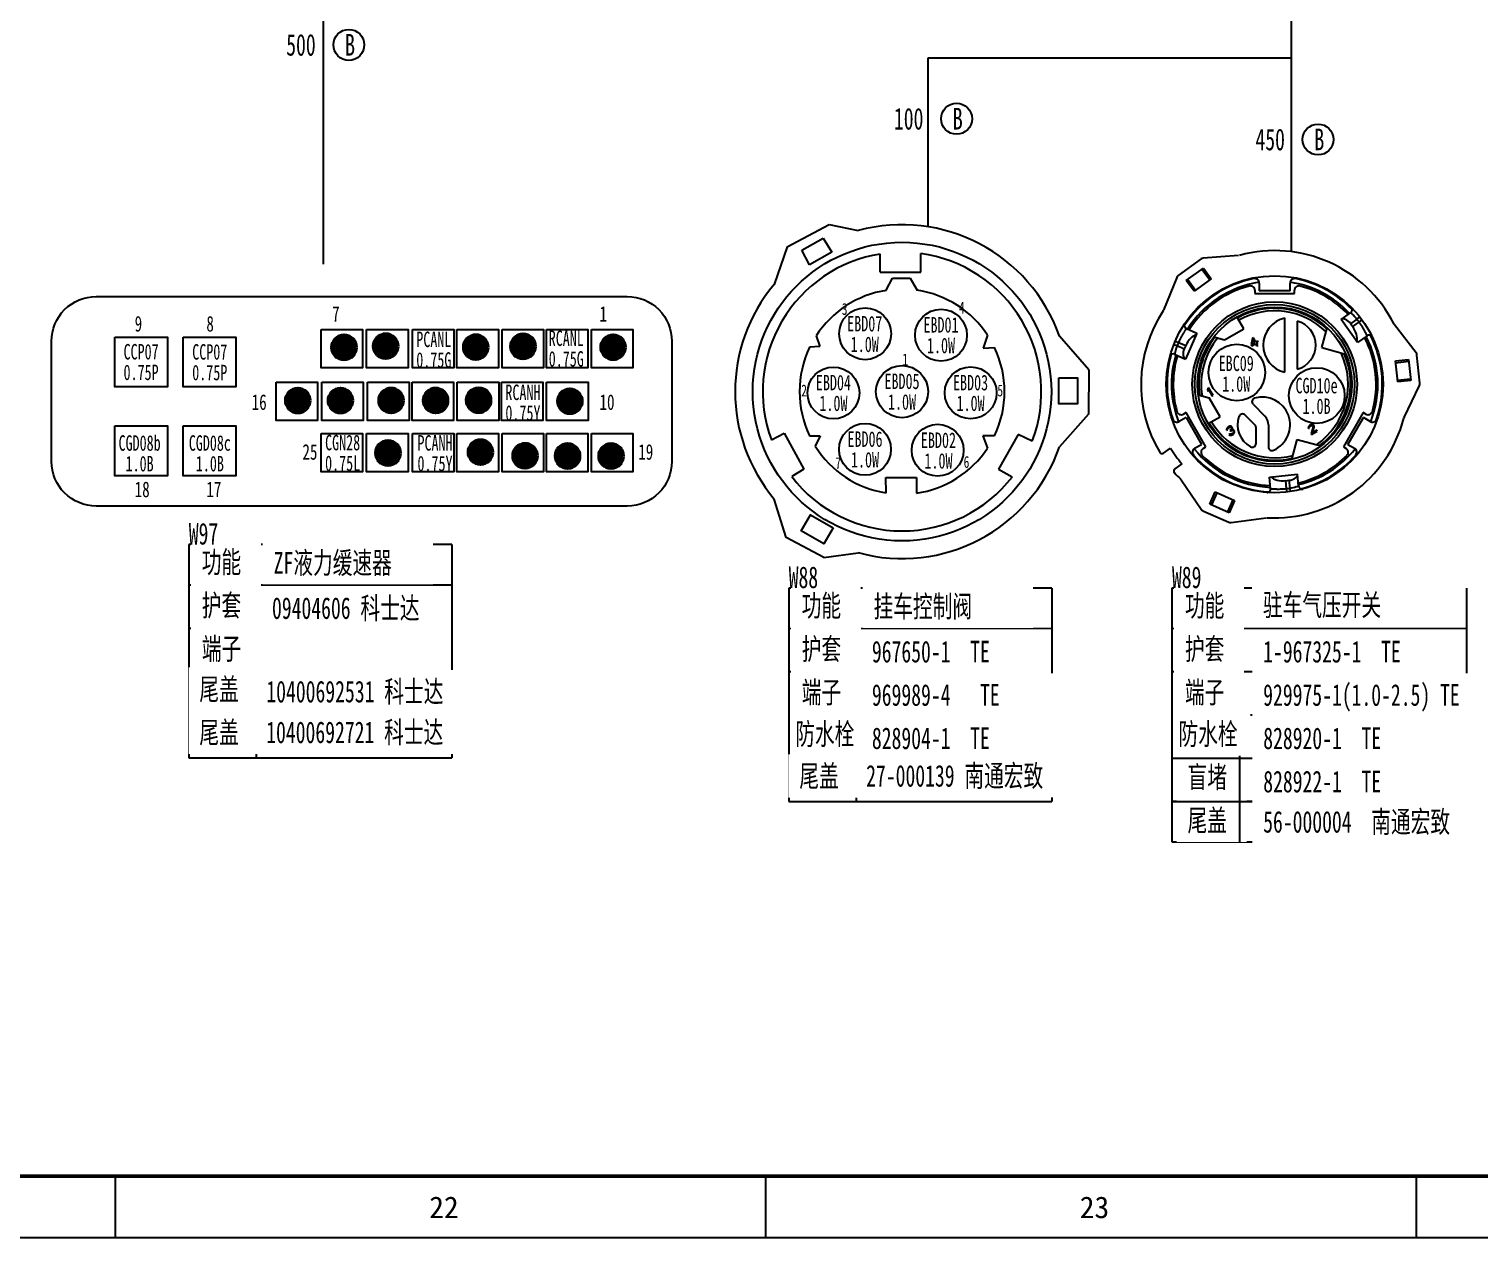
# Model space of a CAD drawing. Header units: millimetres. Extents: x 3853 to 7217, y 3585 to 4426.
# Drawn here: x 6046.6 to 6281, y 3584.9 to 3780.3 of the extents above; entities that cross this region are included whole.
import ezdxf

# ---------------------------------------------------------------- set-up
doc = ezdxf.new("R2010")
doc.units = ezdxf.units.MM
doc.layers.get('0').update_dxf_attribs({"lineweight": 25})
for name, color, linetype, lineweight in [('1轮廓实线层', 7, 'Continuous', 50), ('5剖面线层', 1, 'Continuous', 25), ('6文字层', 3, 'Continuous', 25), ('_0', 7, 'Continuous', 25), ('图框层', 7, 'Continuous', 25)]:
    doc.layers.add(name, color=color, linetype=linetype, lineweight=lineweight)
doc.layers.add('DTM_AXIS', color=7, linetype='Continuous')
doc.layers.add('原理框图层', color=7, linetype='Continuous')
doc.styles.add('PC_TEXTSTYLE', font='ISOCP.SHX', dxfattribs={"width": 0.707, "bigfont": 'GBCBIG.SHX'})
doc.styles.get("Standard").update_dxf_attribs({"font": ''})
doc.styles.add('标准', font='', dxfattribs={"width": 0.667})
doc.styles.get('Standard').set_extended_font_data('SimSun')
doc.styles.get('标准').set_extended_font_data('SimSun')

# ---------------------------------------------------------------- blocks, each defined once
blk = doc.blocks.new('ZwmFrameMain_A0X4^_^分区图框^_^landscape')
at = {"color": 3}
for p, q in [((2182.63, 0), (2182.63, -10)), ((2287.75, 0), (2287.75, -10)), ((2392.88, 0), (2392.88, -10))]:
    blk.add_line(p, q, dxfattribs=at)
at = {"lineweight": 50}
blk.add_line((3329, 0), (0, 0), dxfattribs=at)
at = {"layer": '图框层', "color": 1}
blk.add_line((3339, -10), (-25, -10), dxfattribs=at)
at = {"color": 3, "char_height": 3.5, "attachment_point": 1}
for s, insert in [('22', (2233.4, -3.29)), ('23', (2338.53, -3.29))]:
    blk.add_mtext_dynamic_manual_height_columns(s, width=5.7094, gutter_width=1, heights=[0], dxfattribs=dict(at, insert=insert))

msp = doc.modelspace()

# ---------------------------------------------------------------- hatches: boundary and pattern name
at = {"layer": '5剖面线层'}
h = msp.add_hatch(dxfattribs=at)
h.set_pattern_fill('ANSI31', color=0, scale=0.072)
h.set_pattern_definition([(45, (5865.43761, 3282.32364), (-0.16164461, 0.16164461), [])])
edge = h.paths.add_edge_path()
edge.add_ellipse((6097.54, 3728.83), major_axis=(1.95, 0), ratio=1, start_angle=0, end_angle=360)
h = msp.add_hatch(dxfattribs=at)
h.set_pattern_fill('ANSI31', color=0, scale=0.072)
h.set_pattern_definition([(45, (5872.18287, 3282.52667), (-0.16164461, 0.16164461), [])])
edge = h.paths.add_edge_path()
edge.add_ellipse((6104.28, 3729.03), major_axis=(1.95, 0), ratio=1, start_angle=0, end_angle=360)
h = msp.add_hatch(dxfattribs=at)
h.set_pattern_fill('ANSI31', color=0, scale=0.072)
h.set_pattern_definition([(45, (5886.7299, 3282.36425), (-0.16164461, 0.16164461), [])])
edge = h.paths.add_edge_path()
edge.add_ellipse((6118.83, 3728.87), major_axis=(1.95, 0), ratio=1, start_angle=0, end_angle=360)
h = msp.add_hatch(dxfattribs=at)
h.set_pattern_fill('ANSI31', color=0, scale=0.072)
h.set_pattern_definition([(45, (5894.3691, 3282.48606), (-0.16164461, 0.16164461), [])])
edge = h.paths.add_edge_path()
edge.add_ellipse((6126.47, 3728.99), major_axis=(1.95, 0), ratio=1, start_angle=0, end_angle=360)
h = msp.add_hatch(dxfattribs=at)
h.set_pattern_fill('ANSI31', color=0, scale=0.072)
h.set_pattern_definition([(45, (5908.93095, 3282.35844), (-0.16164461, 0.16164461), [])])
edge = h.paths.add_edge_path()
edge.add_ellipse((6141.03, 3728.86), major_axis=(1.95, 0), ratio=1, start_angle=0, end_angle=360)
h = msp.add_hatch(dxfattribs=at)
h.set_pattern_fill('ANSI31', color=0, scale=0.072)
h.set_pattern_definition([(45, (5857.96442, 3273.73767), (-0.16164461, 0.16164461), [])])
edge = h.paths.add_edge_path()
edge.add_ellipse((6090.07, 3720.24), major_axis=(1.95, 0), ratio=1, start_angle=0, end_angle=360)
h = msp.add_hatch(dxfattribs=at)
h.set_pattern_fill('ANSI31', color=0, scale=0.072)
h.set_pattern_definition([(45, (5864.87222, 3273.73767), (-0.16164461, 0.16164461), [])])
edge = h.paths.add_edge_path()
edge.add_ellipse((6096.97, 3720.24), major_axis=(1.95, 0), ratio=1, start_angle=0, end_angle=360)
h = msp.add_hatch(dxfattribs=at)
h.set_pattern_fill('ANSI31', color=0, scale=0.072)
h.set_pattern_definition([(45, (5873.05016, 3273.74411), (-0.16164461, 0.16164461), [])])
edge = h.paths.add_edge_path()
edge.add_ellipse((6105.15, 3720.25), major_axis=(1.95, 0), ratio=1, start_angle=0, end_angle=360)
h = msp.add_hatch(dxfattribs=at)
h.set_pattern_fill('ANSI31', color=0, scale=0.072)
h.set_pattern_definition([(45, (5880.23863, 3273.74411), (-0.16164461, 0.16164461), [])])
edge = h.paths.add_edge_path()
edge.add_ellipse((6112.34, 3720.25), major_axis=(1.95, 0), ratio=1, start_angle=0, end_angle=360)
h = msp.add_hatch(dxfattribs=at)
h.set_pattern_fill('ANSI31', color=0, scale=0.072)
h.set_pattern_definition([(45, (5887.18708, 3273.78472), (-0.16164461, 0.16164461), [])])
edge = h.paths.add_edge_path()
edge.add_ellipse((6119.29, 3720.29), major_axis=(1.95, 0), ratio=1, start_angle=0, end_angle=360)
h = msp.add_hatch(dxfattribs=at)
h.set_pattern_fill('ANSI31', color=0, scale=0.072)
h.set_pattern_definition([(45, (5901.9419, 3273.62853), (-0.16164461, 0.16164461), [])])
edge = h.paths.add_edge_path()
edge.add_ellipse((6134.04, 3720.13), major_axis=(1.95, 0), ratio=1, start_angle=0, end_angle=360)
h = msp.add_hatch(dxfattribs=at)
h.set_pattern_fill('ANSI31', color=0, scale=0.072)
h.set_pattern_definition([(45, (5872.55208, 3265.2514), (-0.16164461, 0.16164461), [])])
edge = h.paths.add_edge_path()
edge.add_ellipse((6104.65, 3711.76), major_axis=(1.95, 0), ratio=1, start_angle=0, end_angle=360)
h = msp.add_hatch(dxfattribs=at)
h.set_pattern_fill('ANSI31', color=0, scale=0.072)
h.set_pattern_definition([(45, (5887.48385, 3265.40225), (-0.16164461, 0.16164461), [])])
edge = h.paths.add_edge_path()
edge.add_ellipse((6119.59, 3711.91), major_axis=(1.95, 0), ratio=1, start_angle=0, end_angle=360)
h = msp.add_hatch(dxfattribs=at)
h.set_pattern_fill('ANSI31', color=0, scale=0.072)
h.set_pattern_definition([(45, (5894.69767, 3264.80475), (-0.16164461, 0.16164461), [])])
edge = h.paths.add_edge_path()
edge.add_ellipse((6126.8, 3711.31), major_axis=(1.95, 0), ratio=1, start_angle=0, end_angle=360)
h = msp.add_hatch(dxfattribs=at)
h.set_pattern_fill('ANSI31', color=0, scale=0.072)
h.set_pattern_definition([(45, (5901.56484, 3264.76414), (-0.16164461, 0.16164461), [])])
edge = h.paths.add_edge_path()
edge.add_ellipse((6133.67, 3711.27), major_axis=(1.95, 0), ratio=1, start_angle=0, end_angle=360)
h = msp.add_hatch(dxfattribs=at)
h.set_pattern_fill('ANSI31', color=0, scale=0.072)
h.set_pattern_definition([(45, (5908.59455, 3264.76414), (-0.16164461, 0.16164461), [])])
edge = h.paths.add_edge_path()
edge.add_ellipse((6140.7, 3711.27), major_axis=(1.95, 0), ratio=1, start_angle=0, end_angle=360)

# ---------------------------------------------------------------- linework, layer by layer
at = {"color": 0, "linetype": 'ByBlock', "lineweight": -3}
for p, q in [((6242.1, 3743.67), (6236.41, 3743.25)), ((6232.11, 3740.13), (6229.96, 3734.84)), ((6236.19, 3741.46), (6237.45, 3739.73)), ((6233.88, 3739.79), (6235.14, 3738.06)), ((6244.73, 3738.05), (6244.73, 3737.55)), ((6244.73, 3737.55), (6251.14, 3737.55)), ((6245.44, 3739.23), (6245.44, 3737.97)), ((6250.43, 3737.97), (6245.44, 3737.97)), ((6250.43, 3737.97), (6250.43, 3739.23)), ((6251.14, 3737.55), (6251.14, 3738.05)), ((6259.85, 3735.49), (6259.99, 3735.59)), ((6242.93, 3731.83), (6241.83, 3733.74)), ((6258.67, 3733.31), (6260.22, 3734.44)), ((6261.35, 3729.62), (6258.67, 3733.31)), ((6261.23, 3733.4), (6260.2, 3732.66)), ((6261.57, 3732.95), (6260.54, 3732.2)), ((6261.65, 3733.74), (6261.23, 3733.4)), ((6262.02, 3733.29), (6261.57, 3732.95)), ((6233.5, 3732.81), (6233.66, 3732.74)), ((6235.38, 3731.11), (6233.53, 3726.94)), ((6233.67, 3731.87), (6235.38, 3731.11)), ((6238.09, 3730.52), (6239.85, 3730.05)), ((6239.85, 3730.05), (6242.93, 3731.83)), ((6255.57, 3728.79), (6256.43, 3732)), ((6260.54, 3732.2), (6260.2, 3732.66)), ((6262.87, 3730.72), (6261.35, 3729.62)), ((6270.8, 3727.94), (6267.3, 3732.45)), ((6231.66, 3729.31), (6232.17, 3729.11)), ((6231.89, 3729.85), (6232.39, 3729.64)), ((6232.17, 3729.11), (6233.33, 3728.59)), ((6232.39, 3729.64), (6233.56, 3729.11)), ((6233.56, 3729.11), (6233.33, 3728.59)), ((6244.34, 3730.3), (6244.14, 3729.23)), ((6244.14, 3729.23), (6244.23, 3729.07)), ((6244.23, 3729.07), (6244.85, 3729.43)), ((6244.32, 3729.34), (6244.47, 3730.09)), ((6244.75, 3729.59), (6244.32, 3729.34)), ((6244.5, 3730.39), (6244.34, 3730.3)), ((6244.47, 3730.09), (6244.75, 3729.59)), ((6244.91, 3729.68), (6244.5, 3730.39)), ((6244.85, 3729.43), (6245.06, 3729.06)), ((6245.17, 3729.83), (6244.91, 3729.68)), ((6245, 3729.52), (6245.26, 3729.67)), ((6245.21, 3729.15), (6245, 3729.52)), ((6245.06, 3729.06), (6245.21, 3729.15)), ((6245.26, 3729.67), (6245.17, 3729.83)), ((6255.57, 3728.79), (6259.41, 3727.76)), ((6263.76, 3730.4), (6263.62, 3730.3)), ((6231.05, 3726.88), (6230.89, 3726.95)), ((6231.77, 3727.73), (6233.53, 3726.94)), ((6267.49, 3726.36), (6269.61, 3726.58)), ((6267.79, 3723.52), (6269.91, 3723.75)), ((6235.58, 3721.16), (6237.35, 3720.69)), ((6237.12, 3722.21), (6237.07, 3721.93)), ((6237.07, 3721.93), (6237.19, 3721.72)), ((6237.27, 3722.3), (6237.12, 3722.21)), ((6237.19, 3721.72), (6237.24, 3722)), ((6237.24, 3722), (6237.83, 3720.97)), ((6237.99, 3721.06), (6237.27, 3722.3)), ((6268.87, 3717.52), (6271.35, 3722.66)), ((6239.12, 3717.61), (6237.35, 3720.69)), ((6237.83, 3720.97), (6237.99, 3721.06)), ((6233.61, 3717.48), (6232.52, 3716.85)), ((6233.62, 3718.31), (6233.19, 3718.06)), ((6233.61, 3717.48), (6236.1, 3713.16)), ((6236.83, 3712.75), (6233.62, 3718.31)), ((6237.21, 3716.51), (6239.12, 3717.61)), ((6262.25, 3718.31), (6259.05, 3712.75)), ((6259.77, 3713.16), (6262.27, 3717.48)), ((6262.68, 3718.06), (6262.25, 3718.31)), ((6263.35, 3716.85), (6262.27, 3717.48)), ((6240.19, 3715.73), (6240.14, 3715.57)), ((6240.14, 3715.57), (6240.18, 3715.45)), ((6240.18, 3715.45), (6240.31, 3715.52)), ((6240.26, 3715.85), (6240.19, 3715.73)), ((6240.42, 3715.98), (6240.26, 3715.85)), ((6240.31, 3715.63), (6240.36, 3715.73)), ((6240.31, 3715.52), (6240.31, 3715.63)), ((6240.36, 3715.73), (6240.47, 3715.83)), ((6240.47, 3716.01), (6240.42, 3715.98)), ((6240.67, 3716.08), (6240.47, 3716.01)), ((6240.47, 3715.83), (6240.58, 3715.89)), ((6240.66, 3714.85), (6240.53, 3714.78)), ((6240.53, 3714.78), (6240.6, 3714.71)), ((6240.58, 3715.89), (6240.72, 3715.94)), ((6240.6, 3714.71), (6240.7, 3714.67)), ((6240.72, 3714.81), (6240.66, 3714.85)), ((6240.8, 3716.09), (6240.67, 3716.08)), ((6240.7, 3714.67), (6240.81, 3714.66)), ((6240.72, 3715.94), (6240.83, 3715.93)), ((6240.82, 3715.47), (6240.72, 3715.41)), ((6240.72, 3715.41), (6240.78, 3715.3)), ((6240.8, 3714.79), (6240.72, 3714.81)), ((6240.78, 3715.3), (6240.88, 3715.36)), ((6240.97, 3716.04), (6240.8, 3716.09)), ((6240.86, 3714.8), (6240.8, 3714.79)), ((6240.81, 3714.66), (6240.94, 3714.66)), ((6240.94, 3715.61), (6240.82, 3715.47)), ((6240.83, 3715.93), (6240.92, 3715.88)), ((6241.01, 3714.84), (6240.86, 3714.8)), ((6240.88, 3715.36), (6241.05, 3715.43)), ((6240.92, 3715.88), (6240.95, 3715.83)), ((6240.96, 3715.69), (6240.94, 3715.61)), ((6240.94, 3714.66), (6241.06, 3714.7)), ((6240.95, 3715.83), (6240.96, 3715.69)), ((6241.05, 3715.95), (6240.97, 3716.04)), ((6241.16, 3714.93), (6241.01, 3714.84)), ((6241.08, 3715.9), (6241.05, 3715.95)), ((6241.05, 3715.54), (6241.11, 3715.67)), ((6241.21, 3715.56), (6241.05, 3715.54)), ((6241.05, 3715.43), (6241.16, 3715.42)), ((6241.06, 3714.7), (6241.26, 3714.82)), ((6241.12, 3715.78), (6241.08, 3715.9)), ((6241.11, 3715.67), (6241.12, 3715.78)), ((6241.16, 3715.42), (6241.27, 3715.34)), ((6241.28, 3715.03), (6241.16, 3714.93)), ((6241.31, 3715.51), (6241.21, 3715.56)), ((6241.26, 3714.82), (6241.35, 3714.9)), ((6241.27, 3715.34), (6241.33, 3715.24)), ((6241.31, 3715.09), (6241.28, 3715.03)), ((6241.4, 3715.42), (6241.31, 3715.51)), ((6241.33, 3715.17), (6241.31, 3715.09)), ((6241.33, 3715.24), (6241.33, 3715.17)), ((6241.35, 3714.9), (6241.42, 3715.01)), ((6241.46, 3715.31), (6241.4, 3715.42)), ((6241.42, 3715.01), (6241.47, 3715.11)), ((6241.48, 3715.22), (6241.46, 3715.31)), ((6241.47, 3715.11), (6241.48, 3715.22)), ((6253.39, 3716.01), (6253.34, 3715.85)), ((6253.34, 3715.85), (6253.38, 3715.73)), ((6253.38, 3715.73), (6253.51, 3715.8)), ((6253.46, 3716.12), (6253.39, 3716.01)), ((6253.62, 3716.25), (6253.46, 3716.12)), ((6253.51, 3715.91), (6253.56, 3716.01)), ((6253.51, 3715.8), (6253.51, 3715.91)), ((6253.56, 3716.01), (6253.67, 3716.11)), ((6253.73, 3716.31), (6253.62, 3716.25)), ((6253.67, 3716.11), (6253.78, 3716.17)), ((6253.9, 3716.37), (6253.73, 3716.31)), ((6253.78, 3716.17), (6253.92, 3716.21)), ((6254.16, 3715.97), (6253.82, 3714.9)), ((6253.82, 3714.9), (6253.9, 3714.77)), ((6254.03, 3716.38), (6253.9, 3716.37)), ((6253.9, 3714.77), (6254.82, 3715.3)), ((6253.92, 3716.21), (6254.03, 3716.21)), ((6254.19, 3716.34), (6254.03, 3716.38)), ((6254.03, 3716.21), (6254.12, 3716.16)), ((6254.03, 3715.02), (6254.34, 3715.96)), ((6254.75, 3715.43), (6254.03, 3715.02)), ((6254.12, 3716.16), (6254.15, 3716.1)), ((6254.15, 3716.1), (6254.16, 3715.97)), ((6254.28, 3716.25), (6254.19, 3716.34)), ((6254.31, 3716.19), (6254.28, 3716.25)), ((6254.34, 3716.07), (6254.31, 3716.19)), ((6254.34, 3715.96), (6254.34, 3716.07)), ((6254.82, 3715.3), (6254.75, 3715.43)), ((6229.97, 3711.75), (6231.1, 3712.57)), ((6235.01, 3712.53), (6236.1, 3713.16)), ((6236.4, 3712.5), (6236.83, 3712.75)), ((6250.73, 3710.72), (6251.59, 3713.92)), ((6251.59, 3713.92), (6255.42, 3712.9)), ((6259.05, 3712.75), (6259.48, 3712.5)), ((6259.77, 3713.16), (6260.86, 3712.53)), ((6232.94, 3710.04), (6231.81, 3709.22)), ((6232.84, 3707.42), (6236.05, 3702.7)), ((6247.08, 3707.88), (6251.61, 3708.35)), ((6247.27, 3706.01), (6247.08, 3707.88)), ((6249.72, 3707.29), (6250.28, 3707.35)), ((6249.85, 3706.02), (6249.72, 3707.29)), ((6250.42, 3706.09), (6250.28, 3707.35)), ((6251.81, 3706.44), (6251.61, 3708.35)), ((6238.58, 3705.35), (6237.71, 3703.4)), ((6246.55, 3705.39), (6246.53, 3705.56)), ((6249.91, 3705.48), (6249.85, 3706.02)), ((6250.5, 3705.53), (6250.42, 3706.09)), ((6252.91, 3706.23), (6252.93, 3706.07)), ((6241.18, 3704.19), (6240.31, 3702.24)), ((6240.9, 3700.54), (6246.56, 3701.31))]:
    msp.add_line(p, q, dxfattribs=at)
for radius in [13.31, 12.9, 12.47]:
    msp.add_circle((6247.94, 3722.87), radius, dxfattribs=at)
for centre, radius, start, end in [((6247.94, 3722.87), 21.59, 26.7009, 105.2991), ((6247.94, 3722.87), 17.39, 101.0875, 147.1828), ((6244.73, 3739.23), 0.713, 0, 101.0875), ((6251.14, 3739.23), 0.713, 78.9125, 180), ((6247.94, 3722.87), 17.39, 43.8974, 78.9125), ((6247.94, 3722.87), 16.67, 98.6388, 147.6375), ((6247.94, 3722.87), 16.39, 104.4775, 147.4912), ((6244.02, 3738.05), 0.713, 0, 104.4775), ((6247.94, 3722.87), 16.67, 43.379, 81.3612), ((6251.86, 3738.05), 0.713, 75.5225, 180), ((6247.94, 3722.87), 16.39, 43.5085, 75.5225), ((6259.89, 3734.9), 0.57, 305.9997, 28.3784), ((6247.94, 3722.87), 21.59, 146.7009, 210.5903), ((6229.3, 3735.11), 0.713, 326.7009, 337.7878), ((6247.94, 3722.87), 12.28, 46.5848, 119.335), ((6247.94, 3722.87), 11.87, 45.5046, 119.3119), ((6247.94, 3722.87), 16.96, 36.4815, 38.4079), ((6233.9, 3732.39), 0.57, 153.8118, 246.0003), ((6247.94, 3722.87), 16.67, 338.6388, 27.6375), ((6263.2, 3730.26), 0.57, 25.8358, 126.0003), ((6247.94, 3722.87), 17.39, 341.0875, 27.1828), ((6267.86, 3732.89), 0.713, 206.7009, 217.7878), ((6247.94, 3722.87), 16.96, 156.4815, 158.4079), ((6247.94, 3722.87), 12.28, 141.7581, 188.2419), ((6247.94, 3722.87), 11.87, 140.9023, 189.0977), ((6247.94, 3722.87), 16.39, 344.4775, 27.4912), ((6247.94, 3722.87), 17.39, 163.9342, 198.9125), ((6231.54, 3727.2), 0.57, 65.9997, 146.5798), ((6247.94, 3722.87), 16.67, 163.379, 201.3612), ((6247.94, 3722.87), 16.39, 163.5085, 195.5225), ((6247.94, 3722.87), 11.87, 304.574, 25.426), ((6247.94, 3722.87), 12.28, 306.1901, 23.8099), ((6232.16, 3717.46), 0.713, 198.9125, 300), ((6232.83, 3718.67), 0.713, 195.5225, 300), ((6247.94, 3722.87), 12.28, 210.665, 283.4152), ((6247.94, 3722.87), 11.87, 210.6881, 284.4954), ((6247.94, 3722.87), 21.59, 266.7009, 345.2991), ((6263.04, 3718.67), 0.713, 240, 344.4775), ((6263.71, 3717.46), 0.713, 240, 341.0875), ((6269.51, 3717.21), 0.713, 154.2122, 165.2991), ((6229.72, 3712.1), 0.428, 210.5903, 306), ((6235.37, 3711.91), 0.713, 120, 221.0875), ((6247.94, 3722.87), 16.67, 218.6388, 267.6375), ((6236.75, 3711.89), 0.713, 120, 224.4775), ((6247.94, 3722.87), 16.67, 283.379, 321.3612), ((6259.12, 3711.89), 0.713, 315.5225, 60), ((6260.5, 3711.91), 0.713, 318.9125, 60), ((6247.94, 3722.87), 17.39, 221.0875, 267.1907), ((6247.94, 3722.87), 16.39, 224.4775, 267.4912), ((6247.94, 3722.87), 16.39, 283.5085, 315.5225), ((6247.94, 3722.87), 17.39, 283.8577, 318.9125), ((6232.06, 3708.87), 0.428, 126, 221.4097), ((6247.94, 3722.87), 21.59, 221.4097, 225.2991), ((6232.25, 3707.02), 0.713, 34.2122, 45.2991), ((6246.71, 3705.95), 0.57, 265.8358, 6.0003), ((6247.94, 3722.87), 16.96, 276.4815, 278.4079), ((6248.99, 3714.71), 8.73, 279.3748, 286.295), ((6252.38, 3706.5), 0.57, 185.9997, 284.2369)]:
    msp.add_arc(centre, radius, start, end, dxfattribs=at)
for centre, major_axis, start_param, end_param in [((6259.53, 3732.18), (-0.84, 1.15), 4.712389, 6.283185), ((6234.91, 3728.51), (1.04, 2.34), 0.436367, 1.570796), ((6259.34, 3731.33), (-1.51, 2.08), 3.57796, 4.712389), ((6234.08, 3728.26), (0.58, 1.3), 1.570796, 3.141593), ((6249.56, 3708.77), (2.55, 0.27), 3.57796, 4.712389), ((6250.2, 3708.17), (1.42, 0.15), 4.712389, 6.283185)]:
    msp.add_ellipse(centre, major_axis=major_axis, ratio=0.57735, start_param=start_param, end_param=end_param, dxfattribs=at)
for points, knots in [([(6261.23, 3733.4), (6261.17, 3733.48), (6261.05, 3733.62), (6260.87, 3733.81), (6260.73, 3733.96), (6260.62, 3734.07), (6260.54, 3734.15), (6260.47, 3734.21), (6260.41, 3734.27), (6260.36, 3734.32), (6260.32, 3734.36), (6260.29, 3734.38), (6260.27, 3734.4), (6260.26, 3734.41), (6260.25, 3734.42), (6260.24, 3734.43), (6260.23, 3734.43), (6260.23, 3734.44), (6260.23, 3734.44), (6260.22, 3734.44), (6260.22, 3734.44)], [0, 0, 0, 0, 0.193846, 0.380304, 0.55244, 0.631119, 0.703875, 0.770014, 0.828874, 0.879854, 0.9224, 0.940359, 0.956033, 0.969379, 0.980358, 0.988931, 0.995071, 0.997225, 0.998765, 1, 1, 1, 1]), ([(6262.87, 3730.72), (6262.87, 3730.72), (6262.86, 3730.72), (6262.86, 3730.72), (6262.86, 3730.73), (6262.86, 3730.74), (6262.85, 3730.75), (6262.84, 3730.77), (6262.83, 3730.79), (6262.82, 3730.83), (6262.8, 3730.86), (6262.77, 3730.92), (6262.73, 3731.01), (6262.68, 3731.13), (6262.61, 3731.26), (6262.53, 3731.41), (6262.45, 3731.58), (6262.31, 3731.82), (6262.12, 3732.15), (6261.86, 3732.55), (6261.67, 3732.82), (6261.57, 3732.95)], [0, 0, 0, 0, 0.000309, 0.001234, 0.002772, 0.004922, 0.011051, 0.019609, 0.030568, 0.043889, 0.059533, 0.077458, 0.11992, 0.170802, 0.229559, 0.295601, 0.368282, 0.446924, 0.619126, 0.805827, 1, 1, 1, 1]), ([(6233.67, 3731.87), (6233.67, 3731.87), (6233.67, 3731.87), (6233.67, 3731.87), (6233.67, 3731.87), (6233.66, 3731.86), (6233.65, 3731.85), (6233.64, 3731.83), (6233.63, 3731.81), (6233.6, 3731.78), (6233.58, 3731.75), (6233.54, 3731.69), (6233.49, 3731.61), (6233.41, 3731.51), (6233.33, 3731.38), (6233.24, 3731.24), (6233.14, 3731.08), (6232.99, 3730.84), (6232.81, 3730.51), (6232.59, 3730.09), (6232.45, 3729.79), (6232.39, 3729.64)], [0, 0, 0, 0, 0.000309, 0.001234, 0.002772, 0.004922, 0.011051, 0.019609, 0.030568, 0.043889, 0.059533, 0.077458, 0.11992, 0.170802, 0.229558, 0.2956, 0.368282, 0.446924, 0.619125, 0.805825, 1, 1, 1, 1]), ([(6232.17, 3729.11), (6232.14, 3729.02), (6232.07, 3728.85), (6231.99, 3728.6), (6231.93, 3728.4), (6231.89, 3728.25), (6231.87, 3728.14), (6231.84, 3728.05), (6231.83, 3727.97), (6231.81, 3727.9), (6231.8, 3727.85), (6231.79, 3727.81), (6231.79, 3727.79), (6231.78, 3727.77), (6231.78, 3727.75), (6231.78, 3727.74), (6231.78, 3727.73), (6231.77, 3727.73), (6231.77, 3727.73), (6231.77, 3727.73), (6231.77, 3727.73)], [0, 0, 0, 0, 0.193845, 0.380304, 0.55244, 0.631119, 0.703875, 0.770013, 0.828874, 0.879854, 0.9224, 0.940359, 0.956033, 0.969379, 0.980358, 0.988931, 0.995071, 0.997225, 0.998765, 1, 1, 1, 1]), ([(6247.27, 3706.01), (6247.27, 3706.01), (6247.27, 3706.01), (6247.28, 3706.01), (6247.28, 3706.01), (6247.29, 3706.01), (6247.3, 3706.01), (6247.32, 3706.01), (6247.35, 3706.01), (6247.39, 3706), (6247.43, 3706), (6247.49, 3705.99), (6247.59, 3705.98), (6247.72, 3705.97), (6247.87, 3705.96), (6248.04, 3705.95), (6248.23, 3705.95), (6248.51, 3705.94), (6248.88, 3705.95), (6249.36, 3705.97), (6249.69, 3706), (6249.85, 3706.02)], [0, 0, 0, 0, 0.000309, 0.001234, 0.002772, 0.004922, 0.011051, 0.019609, 0.030568, 0.043889, 0.059533, 0.077458, 0.11992, 0.170802, 0.229559, 0.295601, 0.368282, 0.446924, 0.619126, 0.805827, 1, 1, 1, 1]), ([(6251.44, 3706.33), (6251.47, 3706.33), (6251.52, 3706.35), (6251.6, 3706.37), (6251.66, 3706.39), (6251.71, 3706.41), (6251.75, 3706.42), (6251.77, 3706.43), (6251.79, 3706.43), (6251.8, 3706.44), (6251.81, 3706.44), (6251.81, 3706.44), (6251.81, 3706.44), (6251.81, 3706.44), (6251.81, 3706.44)], [0, 0, 0, 0, 0.224256, 0.423569, 0.595736, 0.739115, 0.852274, 0.897152, 0.934046, 0.962833, 0.98345, 0.990682, 0.995854, 1, 1, 1, 1])]:
    msp.add_open_spline(points, degree=3, knots=knots, dxfattribs=at)
at = {"layer": '1轮廓实线层', "color": 0}
for centre in [(6097.54, 3728.83), (6104.28, 3729.03), (6118.83, 3728.87), (6126.47, 3728.99), (6141.03, 3728.86), (6090.07, 3720.24), (6096.97, 3720.24), (6105.15, 3720.25), (6112.34, 3720.25), (6119.29, 3720.29), (6134.04, 3720.13), (6104.65, 3711.76), (6119.59, 3711.91), (6126.8, 3711.31), (6133.67, 3711.27), (6140.7, 3711.27)]:
    msp.add_circle(centre, 1.95, dxfattribs=at)
at = {"layer": '5剖面线层', "color": 0}
msp.add_lwpolyline([(6057.48, 3737.05), (6143.32, 3737.05, -0.414214), (6150.52, 3729.85), (6150.52, 3710.4, -0.414214), (6143.32, 3703.2), (6057.48, 3703.2, -0.414214), (6050.28, 3710.4), (6050.28, 3729.85, -0.414214)], format="xyb", close=True, dxfattribs=at)
for points in [[(6060.48, 3730.5), (6069.01, 3730.5), (6069.01, 3722.43), (6060.48, 3722.43)], [(6071.55, 3730.5), (6080.08, 3730.5), (6080.08, 3722.43), (6071.55, 3722.43)], [(6093.83, 3731.74), (6100.52, 3731.74), (6100.52, 3725.55), (6093.83, 3725.55)], [(6101.19, 3731.74), (6107.89, 3731.74), (6107.89, 3725.55), (6101.19, 3725.55)], [(6108.6, 3731.74), (6115.3, 3731.74), (6115.3, 3725.55), (6108.6, 3725.55)], [(6115.79, 3731.74), (6122.49, 3731.74), (6122.49, 3725.55), (6115.79, 3725.55)], [(6123.08, 3731.74), (6129.78, 3731.74), (6129.78, 3725.55), (6123.08, 3725.55)], [(6130.24, 3731.74), (6136.94, 3731.74), (6136.94, 3725.55), (6130.24, 3725.55)], [(6137.54, 3731.74), (6144.23, 3731.74), (6144.23, 3725.55), (6137.54, 3725.55)], [(6086.58, 3723.23), (6093.28, 3723.23), (6093.28, 3717.04), (6086.58, 3717.04)], [(6093.95, 3723.23), (6100.64, 3723.23), (6100.64, 3717.04), (6093.95, 3717.04)], [(6101.36, 3723.23), (6108.05, 3723.23), (6108.05, 3717.04), (6101.36, 3717.04)], [(6108.54, 3723.23), (6115.24, 3723.23), (6115.24, 3717.04), (6108.54, 3717.04)], [(6115.84, 3723.23), (6122.54, 3723.23), (6122.54, 3717.04), (6115.84, 3717.04)], [(6123, 3723.23), (6129.69, 3723.23), (6129.69, 3717.04), (6123, 3717.04)], [(6130.29, 3723.23), (6136.99, 3723.23), (6136.99, 3717.04), (6130.29, 3717.04)], [(6060.48, 3716.13), (6069.01, 3716.13), (6069.01, 3708.06), (6060.48, 3708.06)], [(6071.55, 3716.13), (6080.08, 3716.13), (6080.08, 3708.06), (6071.55, 3708.06)], [(6093.83, 3714.89), (6100.52, 3714.89), (6100.52, 3708.7), (6093.83, 3708.7)], [(6101.19, 3714.89), (6107.89, 3714.89), (6107.89, 3708.7), (6101.19, 3708.7)], [(6108.6, 3714.89), (6115.3, 3714.89), (6115.3, 3708.7), (6108.6, 3708.7)], [(6115.79, 3714.89), (6122.49, 3714.89), (6122.49, 3708.7), (6115.79, 3708.7)], [(6123.08, 3714.89), (6129.78, 3714.89), (6129.78, 3708.7), (6123.08, 3708.7)], [(6130.24, 3714.89), (6136.94, 3714.89), (6136.94, 3708.7), (6130.24, 3708.7)], [(6137.54, 3714.89), (6144.23, 3714.89), (6144.23, 3708.7), (6137.54, 3708.7)]]:
    msp.add_lwpolyline(points, close=True, dxfattribs=at)
at = {"layer": '_0', "lineweight": -3}
for p, q in [((6094.22, 3742.25), (6094.22, 3809.56)), ((6250.67, 3744.4), (6250.67, 3809.56)), ((6250.67, 3775.55), (6191.91, 3775.55)), ((6191.91, 3775.55), (6191.91, 3748.33))]:
    msp.add_line(p, q, dxfattribs=at)
at = {"layer": '_0', "color": 0, "linetype": 'ByBlock', "lineweight": -3}
for p, q in [((6169.15, 3745.07), (6175.93, 3748.69)), ((6175.93, 3748.69), (6180.64, 3747.71)), ((6169.15, 3745.07), (6167.04, 3739.01)), ((6171.52, 3744.52), (6174.98, 3746.47)), ((6174.98, 3746.47), (6176.38, 3744.2)), ((6172.78, 3742.16), (6171.52, 3744.52)), ((6176.38, 3744.2), (6172.78, 3742.16)), ((6184.21, 3741), (6184.21, 3743.91)), ((6190.74, 3741), (6190.74, 3743.98)), ((6184.21, 3741), (6190.74, 3741)), ((6185.15, 3738.05), (6186.16, 3740.03)), ((6186.16, 3740.03), (6189.01, 3740.02)), ((6189.01, 3740.02), (6190.18, 3738.06)), ((6173.83, 3730.71), (6174.44, 3728.97)), ((6201.55, 3730.79), (6200.81, 3728.71)), ((6217.89, 3725.18), (6213.16, 3730.64)), ((6174.44, 3728.97), (6172.78, 3728.85)), ((6200.81, 3728.71), (6202.68, 3728.79)), ((6217.89, 3725.18), (6217.86, 3718.06)), ((6217.86, 3718.06), (6213.17, 3712.74)), ((6166.61, 3713.89), (6168.69, 3714.95)), ((6168.69, 3714.95), (6171.83, 3709.18)), ((6172.77, 3714.54), (6174.49, 3714.52)), ((6174.49, 3714.52), (6173.69, 3712.87)), ((6202.67, 3714.56), (6200.76, 3714.56)), ((6200.76, 3714.56), (6201.54, 3712.55)), ((6206.47, 3714.78), (6203.33, 3709.18)), ((6208.75, 3713.68), (6206.47, 3714.78)), ((6171.83, 3709.18), (6169.89, 3707.95)), ((6185.14, 3705.32), (6185.12, 3707.79)), ((6185.12, 3707.79), (6190.04, 3707.79)), ((6190.04, 3707.79), (6190.04, 3705.28)), ((6203.33, 3709.18), (6205.54, 3707.94)), ((6169.01, 3698.1), (6167.08, 3704.32)), ((6175.06, 3694.86), (6169.01, 3698.1)), ((6114.97, 3696.98), (6072.45, 3696.98)), ((6083.36, 3696.98), (6083.37, 3662.49)), ((6175.06, 3694.86), (6180.61, 3695.66)), ((6211.92, 3689.94), (6169.4, 3689.94)), ((6180.31, 3689.94), (6180.32, 3655.46)), ((6278.94, 3689.94), (6231.34, 3689.94)), ((6072.44, 3683.48), (6114.97, 3683.48)), ((6072.45, 3676.48), (6114.97, 3676.48)), ((6072.45, 3676.48), (6114.97, 3676.48)), ((6169.39, 3676.44), (6211.92, 3676.44)), ((6231.32, 3676.44), (6278.94, 3676.44)), ((6072.45, 3669.48), (6114.97, 3669.49)), ((6169.4, 3669.44), (6211.92, 3669.44)), ((6169.4, 3669.44), (6211.92, 3669.44)), ((6231.33, 3669.44), (6278.94, 3669.44)), ((6231.34, 3669.44), (6278.94, 3669.44)), ((6072.45, 3662.49), (6114.97, 3662.51)), ((6169.4, 3662.44), (6211.92, 3662.45)), ((6169.4, 3655.45), (6211.92, 3655.47)), ((6278.93, 3655.45), (6231.32, 3655.45))]:
    msp.add_line(p, q, dxfattribs=at)
at = {"layer": '_0', "color": 0}
for p, q in [((6072.45, 3690.48), (6114.97, 3690.47)), ((6169.4, 3683.44), (6211.92, 3683.43)), ((6231.34, 3683.44), (6278.94, 3683.43)), ((6231.32, 3648.95), (6278.93, 3648.94))]:
    msp.add_line(p, q, dxfattribs=at)
at = {"layer": '_0', "color": 0, "lineweight": -3}
msp.add_line((6072.45, 3669.48), (6072.45, 3662.49), dxfattribs=at)
at = {"layer": '_0', "color": 0, "linetype": 'ByBlock', "lineweight": -3}
for points in [[(6213.07, 3723.9), (6216.09, 3723.9), (6216.09, 3719.69), (6213.07, 3719.69)], [(6176.57, 3699.7), (6175.07, 3697.08), (6171.41, 3699.17), (6172.91, 3701.79)]]:
    msp.add_lwpolyline(points, close=True, dxfattribs=at)
for centre, radius in [((6098.32, 3777.71), 2.5), ((6187.72, 3721.68), 24.13), ((6181.76, 3731.03), 4.19), ((6194.02, 3730.8), 4.19), ((6187.72, 3721.68), 4.21), ((6176.63, 3721.47), 4.19), ((6198.8, 3721.48), 4.19), ((6181.74, 3712.35), 4.19), ((6193.47, 3712.21), 4.19)]:
    msp.add_circle(centre, radius, dxfattribs=at)
at = {"layer": '_0', "color": 3, "linetype": 'ByBlock', "lineweight": -3}
for centre in [(6196.53, 3765.77), (6254.95, 3762.42)]:
    msp.add_circle(centre, 2.5, dxfattribs=at)
at = {"layer": '_0', "color": 0, "linetype": 'ByBlock', "lineweight": -3}
for radius, start, end in [(26.97, 19.3876, 105.2191), (22.51, 98.9676, 200.2678), (22.51, 339.1669, 82.278), (26.97, 140.0319, 220.0743), (16.56, 98.9188, 146.9669), (16.56, 33.3502, 81.4347), (16.56, 154.3716, 205.5414), (16.56, 334.5343, 25.4115), (16.56, 212.1368, 261.0607), (26.97, 254.7303, 340.6466), (16.56, 278.0606, 326.5299), (22.51, 217.5981, 322.364)]:
    msp.add_arc((6187.72, 3721.68), radius, start, end, dxfattribs=at)
at = {"layer": 'DTM_AXIS', "color": 0, "linetype": 'ByBlock', "lineweight": -3}
for p, q in [((6236.04, 3743.12), (6232.35, 3740.44)), ((6233.65, 3739.62), (6236.42, 3741.63)), ((6237.68, 3739.9), (6234.91, 3737.89)), ((6236.42, 3741.63), (6237.68, 3739.9)), ((6234.91, 3737.89), (6233.65, 3739.62)), ((6267.46, 3726.64), (6269.58, 3726.86)), ((6267.82, 3723.24), (6267.46, 3726.64)), ((6269.58, 3726.86), (6269.94, 3723.46)), ((6271.42, 3723.04), (6270.94, 3727.58)), ((6269.94, 3723.46), (6267.82, 3723.24)), ((6237.45, 3703.51), (6238.32, 3705.47)), ((6238.32, 3705.47), (6241.44, 3704.08)), ((6236.35, 3702.44), (6240.51, 3700.59)), ((6240.57, 3702.12), (6237.45, 3703.51)), ((6241.44, 3704.08), (6240.57, 3702.12))]:
    msp.add_line(p, q, dxfattribs=at)
msp.add_circle((6247.94, 3722.87), 17.53, dxfattribs=at)
for centre, radius, start, end in [((6236.46, 3742.54), 0.713, 94.2122, 126), ((6232.77, 3739.86), 0.713, 126, 157.7878), ((6270.23, 3727.5), 0.713, 6, 37.7878), ((6270.71, 3722.97), 0.713, 334.2122, 6), ((6247.94, 3722.87), 19.74, 211.4446, 220.5554), ((6236.64, 3703.1), 0.713, 214.2122, 246), ((6240.8, 3701.24), 0.713, 246, 277.7878)]:
    msp.add_arc(centre, radius, start, end, dxfattribs=at)
at = {"layer": '原理框图层', "color": 0, "linetype": 'ByBlock', "lineweight": -3}
for centre, radius in [((6241.82, 3724.77), 4.58), ((6254.75, 3721.04), 4.5)]:
    msp.add_circle(centre, radius, dxfattribs=at)
at = {"layer": '图框层', "color": 0, "linetype": 'ByBlock', "lineweight": -3}
for p, q in [((6249.58, 3724.8), (6249.58, 3733.58)), ((6251.58, 3733.06), (6251.58, 3725.32)), ((6244.44, 3719.63), (6246.35, 3717.72)), ((6244.76, 3716.31), (6243.16, 3717.9)), ((6244.93, 3713.31), (6244.93, 3715.88)), ((6246.93, 3716.31), (6246.93, 3712.75))]:
    msp.add_line(p, q, dxfattribs=at)
for centre, radius, start, end in [((6250.58, 3729.19), 4.5, 102.8396, 257.1604), ((6250.58, 3729.19), 4, 284.4775, 75.5225), ((6244.86, 3720.06), 0.6, 105.9641, 225), ((6245.93, 3716.31), 4.5, 294.2209, 105.9641), ((6245.93, 3716.31), 4, 159.8972, 241.9275), ((6242.74, 3717.47), 0.6, 45, 159.8972), ((6244.93, 3716.31), 2, 0, 45), ((6244.33, 3715.88), 0.6, 0, 45), ((6244.33, 3713.31), 0.6, 241.9275, 0), ((6247.53, 3712.75), 0.6, 180, 294.2209)]:
    msp.add_arc(centre, radius, start, end, dxfattribs=at)

# ---------------------------------------------------------------- texts
at = {"layer": '6文字层', "color": 0, "char_height": 2.52, "width": 4.9395, "attachment_point": 1, "style": 'PC_TEXTSTYLE'}
for s, insert in [('{\\fSimSun|b0|i0|c134|p2;7}', (6095.62, 3735.49)), ('{\\fSimSun|b0|i0|c134|p2;1}', (6138.83, 3735.49)), ('{\\fSimSun|b0|i0|c134|p2;9}', (6063.71, 3733.91)), ('{\\fSimSun|b0|i0|c134|p2;8}', (6075.3, 3733.91)), ('{\\fSimSun|b0|i0|c134|p2;16}', (6082.62, 3721.25)), ('{\\fSimSun|b0|i0|c134|p2;10}', (6138.83, 3721.25)), ('{\\fSimSun|b0|i0|c134|p2;25}', (6090.82, 3713.2)), ('{\\fSimSun|b0|i0|c134|p2;19}', (6145.09, 3713.2)), ('{\\fSimSun|b0|i0|c134|p2;18}', (6063.71, 3707.15)), ('{\\fSimSun|b0|i0|c134|p2;17}', (6075.3, 3707.15))]:
    msp.add_mtext(s, dxfattribs=dict(at, insert=insert))
at = {"layer": '_0', "color": 0, "linetype": 'ByBlock', "lineweight": -3, "style": '标准'}
for s, insert, char_height, width, attachment_point in [('500', (6088.2, 3779.47), 3.5, 15.1586, 1), ('\\pxql;{\\fSimSun|b0|i0|c134|p2;\\W0.7;3}', (6177.99, 3735.02), 1.92, 16.482, 4), ('\\pxql;{\\fSimSun|b0|i0|c134|p2;\\W0.7;4}', (6196.92, 3735.26), 1.92, 16.482, 4), ('\\pxql;{\\fSimSun|b0|i0|c134|p2;\\W0.7;1}', (6187.78, 3726.88), 1.92, 16.482, 4), ('\\pxql;{\\fSimSun|b0|i0|c134|p2;\\W0.7;2}', (6171.44, 3721.86), 1.92, 16.482, 4), ('\\pxql;{\\fSimSun|b0|i0|c134|p2;\\W0.7;5}', (6203.13, 3721.85), 1.92, 16.482, 4), ('\\pxql;{\\fSimSun|b0|i0|c134|p2;\\W0.7;7}', (6176.95, 3710.13), 1.92, 16.482, 4), ('\\pxql;{\\fSimSun|b0|i0|c134|p2;\\W0.7;6}', (6197.68, 3710.3), 1.92, 16.482, 4)]:
    msp.add_mtext(s, dxfattribs=dict(at, insert=insert, char_height=char_height, width=width, attachment_point=attachment_point))
at = {"layer": '_0', "color": 0, "linetype": 'ByBlock', "lineweight": -3, "insert": (6097.67, 3779.47), "char_height": 3.5, "attachment_point": 1, "style": '标准'}
msp.add_mtext('{\\W0.7;B}', dxfattribs=at)
at = {"layer": '_0', "color": 3, "linetype": 'ByBlock', "lineweight": -3, "char_height": 3.5, "width": 15.1586, "attachment_point": 1, "style": '标准'}
for s, insert in [('100', (6186.41, 3767.53)), ('450', (6244.83, 3764.18))]:
    msp.add_mtext(s, dxfattribs=dict(at, insert=insert))
at = {"layer": '_0', "color": 3, "linetype": 'ByBlock', "lineweight": -3, "char_height": 3.5, "attachment_point": 1, "style": '标准'}
for insert in [(6195.88, 3767.53), (6254.3, 3764.18)]:
    msp.add_mtext('{\\W0.7;B}', dxfattribs=dict(at, insert=insert))
at = {"layer": '_0', "color": 0, "char_height": 2.5, "attachment_point": 1, "style": '标准'}
for s, insert, width in [('\\pxsm0.8,qc,t0.27104;{\\fFangSong_GB2312|b0|i0|c134|p2;EBD07\\P1.0W}', (6179.59, 3733.91), 4.2122), ('\\pxsm0.8,qc,t0.27104;{\\fFangSong_GB2312|b0|i0|c134|p2;EBD01\\P1.0W}', (6191.91, 3733.72), 4.2122), ('\\pxsm0.8,qc,t0.32;{\\fFangSong_GB2312|b0|i0|c134|p2;PCANL\\P0.75G}', (6109.57, 3731.38), 4.9731), ('\\pxsm0.8,qc,t0.32;{\\fFangSong_GB2312|b0|i0|c134|p2;RCANL\\P0.75G}', (6130.97, 3731.56), 4.9731), ('\\pxsm0.8,qc,t0.325248;{\\fFangSong_GB2312|b0|i0|c134|p2;CCP07\\P0.75P}', (6062.22, 3729.38), 5.0546), ('\\pxsm0.8,qc,t0.325248;{\\fFangSong_GB2312|b0|i0|c134|p2;CCP07\\P0.75P}', (6073.32, 3729.35), 5.0546), ('\\pxsm0.8,qc,t0.32;{\\fFangSong_GB2312|b0|i0|c134|p2;EBC09\\P1.0W}', (6239.24, 3727.51), 4.9731), ('\\pxsm0.8,qc,t0.27104;{\\fFangSong_GB2312|b0|i0|c134|p2;EBD04\\P1.0W}', (6174.53, 3724.39), 4.2122), ('\\pxsm0.8,qc,t0.27104;{\\fFangSong_GB2312|b0|i0|c134|p2;EBD05\\P1.0W}', (6185.61, 3724.6), 4.2122), ('\\pxsm0.8,qc,t0.27104;{\\fFangSong_GB2312|b0|i0|c134|p2;EBD03\\P1.0W}', (6196.69, 3724.39), 4.2122), ('\\pxsm0.8,qc,t0.32;{\\fFangSong_GB2312|b0|i0|c134|p2;CGD10e\\P1.0B}', (6252.22, 3723.91), 4.9731), ('\\pxsm0.8,qc,t0.32;{\\fFangSong_GB2312|b0|i0|c134|p2;RCANH\\P0.75Y}', (6123.97, 3722.82), 4.9731), ('\\pxsm0.8,qc,t0.3872;{\\fFangSong_GB2312|b0|i0|c134|p2;CGD08b\\P1.0B}', (6061.5, 3714.63), 6.0174), ('\\pxsm0.8,qc,t0.3872;{\\fFangSong_GB2312|b0|i0|c134|p2;CGD08c\\P1.0B}', (6072.85, 3714.63), 6.0174), ('\\pxsm0.8,qc,t0.325248;{\\fFangSong_GB2312|b0|i0|c134|p2;CGN28\\P0.75L}', (6094.79, 3714.7), 5.0546), ('\\pxsm0.8,qc,t0.32;{\\fFangSong_GB2312|b0|i0|c134|p2;PCANH\\P0.75Y}', (6109.76, 3714.65), 4.9731), ('\\pxsm0.8,qc,t0.27104;{\\fFangSong_GB2312|b0|i0|c134|p2;EBD06\\P1.0W}', (6179.63, 3715.26), 4.2122), ('\\pxsm0.8,qc,t0.27104;{\\fFangSong_GB2312|b0|i0|c134|p2;EBD02\\P1.0W}', (6191.5, 3715.08), 4.2122)]:
    msp.add_mtext(s, dxfattribs=dict(at, insert=insert, width=width))

# ---------------------------------------------------------------- next in the draw order: texts
at = {"layer": '_0', "color": 0, "char_height": 3.5, "attachment_point": 1, "style": '标准', "bg_fill": 2}
for s, insert, width in [('{\\fFangSong_GB2312|b0|i0|c134|p2;\\C256;ZF液力缓速器}', (6086.17, 3695.78), 24.0033), ('{\\fFangSong_GB2312|b0|i0|c134|p2;驻车气压开关}', (6246.04, 3688.97), 32.8967), ('{\\fFangSong_GB2312|b0|i0|c134|p2;\\C256;挂车控制阀}', (6183.12, 3688.74), 24.0033), ('{\\fFangSong_GB2312|b0|i0|c134|p2;盲堵}', (6233.86, 3661.16), 7.8037)]:
    msp.add_mtext(s, dxfattribs=dict(at, insert=insert, width=width))

# ---------------------------------------------------------------- next in the draw order: linework, layer by layer
at = {"layer": '_0', "color": 0, "linetype": 'ByBlock', "lineweight": -3}
msp.add_line((6231.34, 3662.44), (6278.94, 3662.46), dxfattribs=at)

# ---------------------------------------------------------------- next in the draw order: texts
at = {"layer": '_0', "color": 0, "char_height": 3.5, "attachment_point": 1, "style": '标准', "bg_fill": 2}
for s, insert, width in [('{\\fFangSong_GB2312|b0|i0|c134|p2;09404606 科士达}', (6085.9, 3688.46), 35.8921), ('{\\fFangSong_GB2312|b0|i0|c134|p2;967650-1  TE}', (6182.85, 3681.42), 35.8921), ('{\\fFangSong_GB2312|b0|i0|c134|p2;1-967325-1  TE}', (6246.08, 3681.42), 35.8921), ('{\\fFangSong_GB2312|b0|i0|c134|p2;尾盖}', (6233.86, 3654.16), 7.8037)]:
    msp.add_mtext(s, dxfattribs=dict(at, insert=insert, width=width))

# ---------------------------------------------------------------- next in the draw order: linework, layer by layer
at = {"layer": '_0', "lineweight": -3}
for p, q in [((6114.97, 3696.98), (6114.97, 3662.51)), ((6211.92, 3689.94), (6211.92, 3655.47)), ((6278.94, 3689.94), (6278.93, 3648.94))]:
    msp.add_line(p, q, dxfattribs=at)
at = {"layer": '_0', "color": 0, "linetype": 'ByBlock', "lineweight": -3}
for p, q in [((6242.24, 3689.94), (6242.26, 3648.95)), ((6231.34, 3655.45), (6278.94, 3655.47))]:
    msp.add_line(p, q, dxfattribs=at)
at = {"layer": '_0', "color": 0, "lineweight": -3}
msp.add_line((6231.32, 3655.45), (6231.32, 3648.95), dxfattribs=at)

# ---------------------------------------------------------------- next in the draw order: texts
at = {"layer": '_0', "color": 0, "char_height": 3.5, "width": 7.8037, "attachment_point": 1, "style": '标准', "bg_fill": 2}
for insert in [(6074.55, 3695.9), (6171.5, 3688.86)]:
    msp.add_mtext('{\\fFangSong_GB2312|b0|i0|c134|p2;功能}', dxfattribs=dict(at, insert=insert))

# ---------------------------------------------------------------- next in the draw order: texts
at = {"layer": '_0', "color": 0, "linetype": 'ByBlock', "lineweight": -3, "char_height": 3.5, "width": 15.1586, "attachment_point": 1, "style": '标准'}
for s, insert in [('W97', (6072.45, 3700.48)), ('W88', (6169.4, 3693.44))]:
    msp.add_mtext(s, dxfattribs=dict(at, insert=insert))
at = {"layer": '_0', "color": 0, "char_height": 3.5, "attachment_point": 1, "style": '标准', "bg_fill": 2}
for s, insert, width in [('{\\fFangSong_GB2312|b0|i0|c134|p2;护套}', (6074.55, 3688.9), 7.8037), ('{\\fFangSong_GB2312|b0|i0|c134|p2;功能}', (6233.44, 3688.86), 7.8037), ('{\\fFangSong_GB2312|b0|i0|c134|p2;护套}', (6171.51, 3681.86), 7.8037), ('{\\fFangSong_GB2312|b0|i0|c134|p2;56-000004  南通宏致}', (6246.08, 3653.93), 35.8921)]:
    msp.add_mtext(s, dxfattribs=dict(at, insert=insert, width=width))

# ---------------------------------------------------------------- next in the draw order: linework, layer by layer
at = {"layer": '_0', "color": 0, "lineweight": -3}
for p, q in [((6072.45, 3696.98), (6072.45, 3690.48)), ((6169.4, 3689.94), (6169.4, 3683.44))]:
    msp.add_line(p, q, dxfattribs=at)

# ---------------------------------------------------------------- next in the draw order: texts
at = {"layer": '_0', "color": 0, "linetype": 'ByBlock', "lineweight": -3, "insert": (6231.34, 3693.44), "char_height": 3.5, "width": 15.1586, "attachment_point": 1, "style": '标准'}
msp.add_mtext('W89', dxfattribs=at)
at = {"layer": '_0', "color": 0, "char_height": 3.5, "width": 7.8037, "attachment_point": 1, "style": '标准', "bg_fill": 2}
for s, insert in [('{\\fFangSong_GB2312|b0|i0|c134|p2;端子}', (6074.56, 3681.9)), ('{\\fFangSong_GB2312|b0|i0|c134|p2;护套}', (6233.44, 3681.86)), ('{\\fFangSong_GB2312|b0|i0|c134|p2;端子}', (6171.51, 3674.86))]:
    msp.add_mtext(s, dxfattribs=dict(at, insert=insert))

# ---------------------------------------------------------------- next in the draw order: linework, layer by layer
at = {"layer": '_0', "color": 0, "lineweight": -3}
for p, q in [((6072.45, 3690.48), (6072.45, 3683.48)), ((6231.34, 3689.94), (6231.34, 3683.44)), ((6072.45, 3683.48), (6072.45, 3676.48)), ((6169.4, 3683.44), (6169.4, 3676.44)), ((6072.45, 3676.48), (6072.45, 3669.48))]:
    msp.add_line(p, q, dxfattribs=at)

# ---------------------------------------------------------------- next in the draw order: texts
at = {"layer": '_0', "color": 0, "char_height": 3.5, "attachment_point": 1, "style": '标准', "bg_fill": 2}
for s, insert, width in [('{\\fFangSong_GB2312|b0|i0|c134|p2;端子}', (6233.44, 3674.86), 7.8037), ('{\\fFangSong_GB2312|b0|i0|c134|p2;防水栓}', (6170.46, 3668.13), 9.8578)]:
    msp.add_mtext(s, dxfattribs=dict(at, insert=insert, width=width))

# ---------------------------------------------------------------- next in the draw order: linework, layer by layer
at = {"layer": '_0', "color": 0, "lineweight": -3}
for p, q in [((6231.34, 3683.44), (6231.34, 3676.44)), ((6169.4, 3676.44), (6169.4, 3669.44)), ((6169.4, 3669.44), (6169.4, 3662.44)), ((6169.4, 3662.44), (6169.4, 3655.45))]:
    msp.add_line(p, q, dxfattribs=at)

# ---------------------------------------------------------------- next in the draw order: texts
at = {"layer": '_0', "color": 0, "char_height": 3.5, "attachment_point": 1, "style": '标准', "bg_fill": 2}
for s, insert, width in [('{\\fFangSong_GB2312|b0|i0|c134|p2;969989-4   TE}', (6182.85, 3674.42), 35.8921), ('{\\fFangSong_GB2312|b0|i0|c134|p2;尾盖}', (6074.16, 3668.37), 9.8578), ('{\\fFangSong_GB2312|b0|i0|c134|p2;防水栓}', (6232.39, 3668.13), 9.8578)]:
    msp.add_mtext(s, dxfattribs=dict(at, insert=insert, width=width))

# ---------------------------------------------------------------- next in the draw order: linework, layer by layer
at = {"layer": '_0', "color": 0, "lineweight": -3}
for p, q in [((6231.34, 3676.44), (6231.34, 3669.44)), ((6231.34, 3669.44), (6231.34, 3662.44)), ((6231.34, 3662.44), (6231.34, 3655.45))]:
    msp.add_line(p, q, dxfattribs=at)

# ---------------------------------------------------------------- next in the draw order: texts
at = {"layer": '_0', "color": 0, "char_height": 3.5, "attachment_point": 1, "style": '标准', "bg_fill": 2}
for s, insert, width in [('{\\fFangSong_GB2312|b0|i0|c134|p2;10400692531 科士达}', (6084.99, 3674.97), 35.8921), ('{\\fFangSong_GB2312|b0|i0|c134|p2;929975-1(1.0-2.5) TE}', (6246.08, 3674.42), 35.8921), ('{\\fFangSong_GB2312|b0|i0|c134|p2;尾盖}', (6171.12, 3661.33), 9.8578)]:
    msp.add_mtext(s, dxfattribs=dict(at, insert=insert, width=width))

# ---------------------------------------------------------------- next in the draw order: texts
at = {"layer": '_0', "color": 0, "char_height": 3.5, "width": 35.8921, "attachment_point": 1, "style": '标准', "bg_fill": 2}
for s, insert in [('{\\fFangSong_GB2312|b0|i0|c134|p2;10400692721 科士达}', (6084.97, 3668.39)), ('{\\fFangSong_GB2312|b0|i0|c134|p2;828904-1  TE}', (6182.85, 3667.43)), ('{\\fFangSong_GB2312|b0|i0|c134|p2;828920-1  TE}', (6246.09, 3667.42))]:
    msp.add_mtext(s, dxfattribs=dict(at, insert=insert))

# ---------------------------------------------------------------- next in the draw order: texts
at = {"layer": '_0', "color": 0, "char_height": 3.5, "attachment_point": 1, "style": '标准', "bg_fill": 2}
for s, insert, width in [('{\\fFangSong_GB2312|b0|i0|c134|p2;尾盖}', (6074.16, 3675.36), 9.8578), ('{\\fFangSong_GB2312|b0|i0|c134|p2;27-000139 南通宏致}', (6181.92, 3661.36), 35.8921), ('{\\fFangSong_GB2312|b0|i0|c134|p2;828922-1  TE}', (6246.09, 3660.43), 35.8921)]:
    msp.add_mtext(s, dxfattribs=dict(at, insert=insert, width=width))

# ---------------------------------------------------------------- next in the draw order: block references
at = {"layer": '图框层'}
msp.add_blockref('ZwmFrameMain_A0X4^_^分区图框^_^landscape', (3877.91, 3594.93), dxfattribs=at)

doc.saveas('drawing.dxf')
